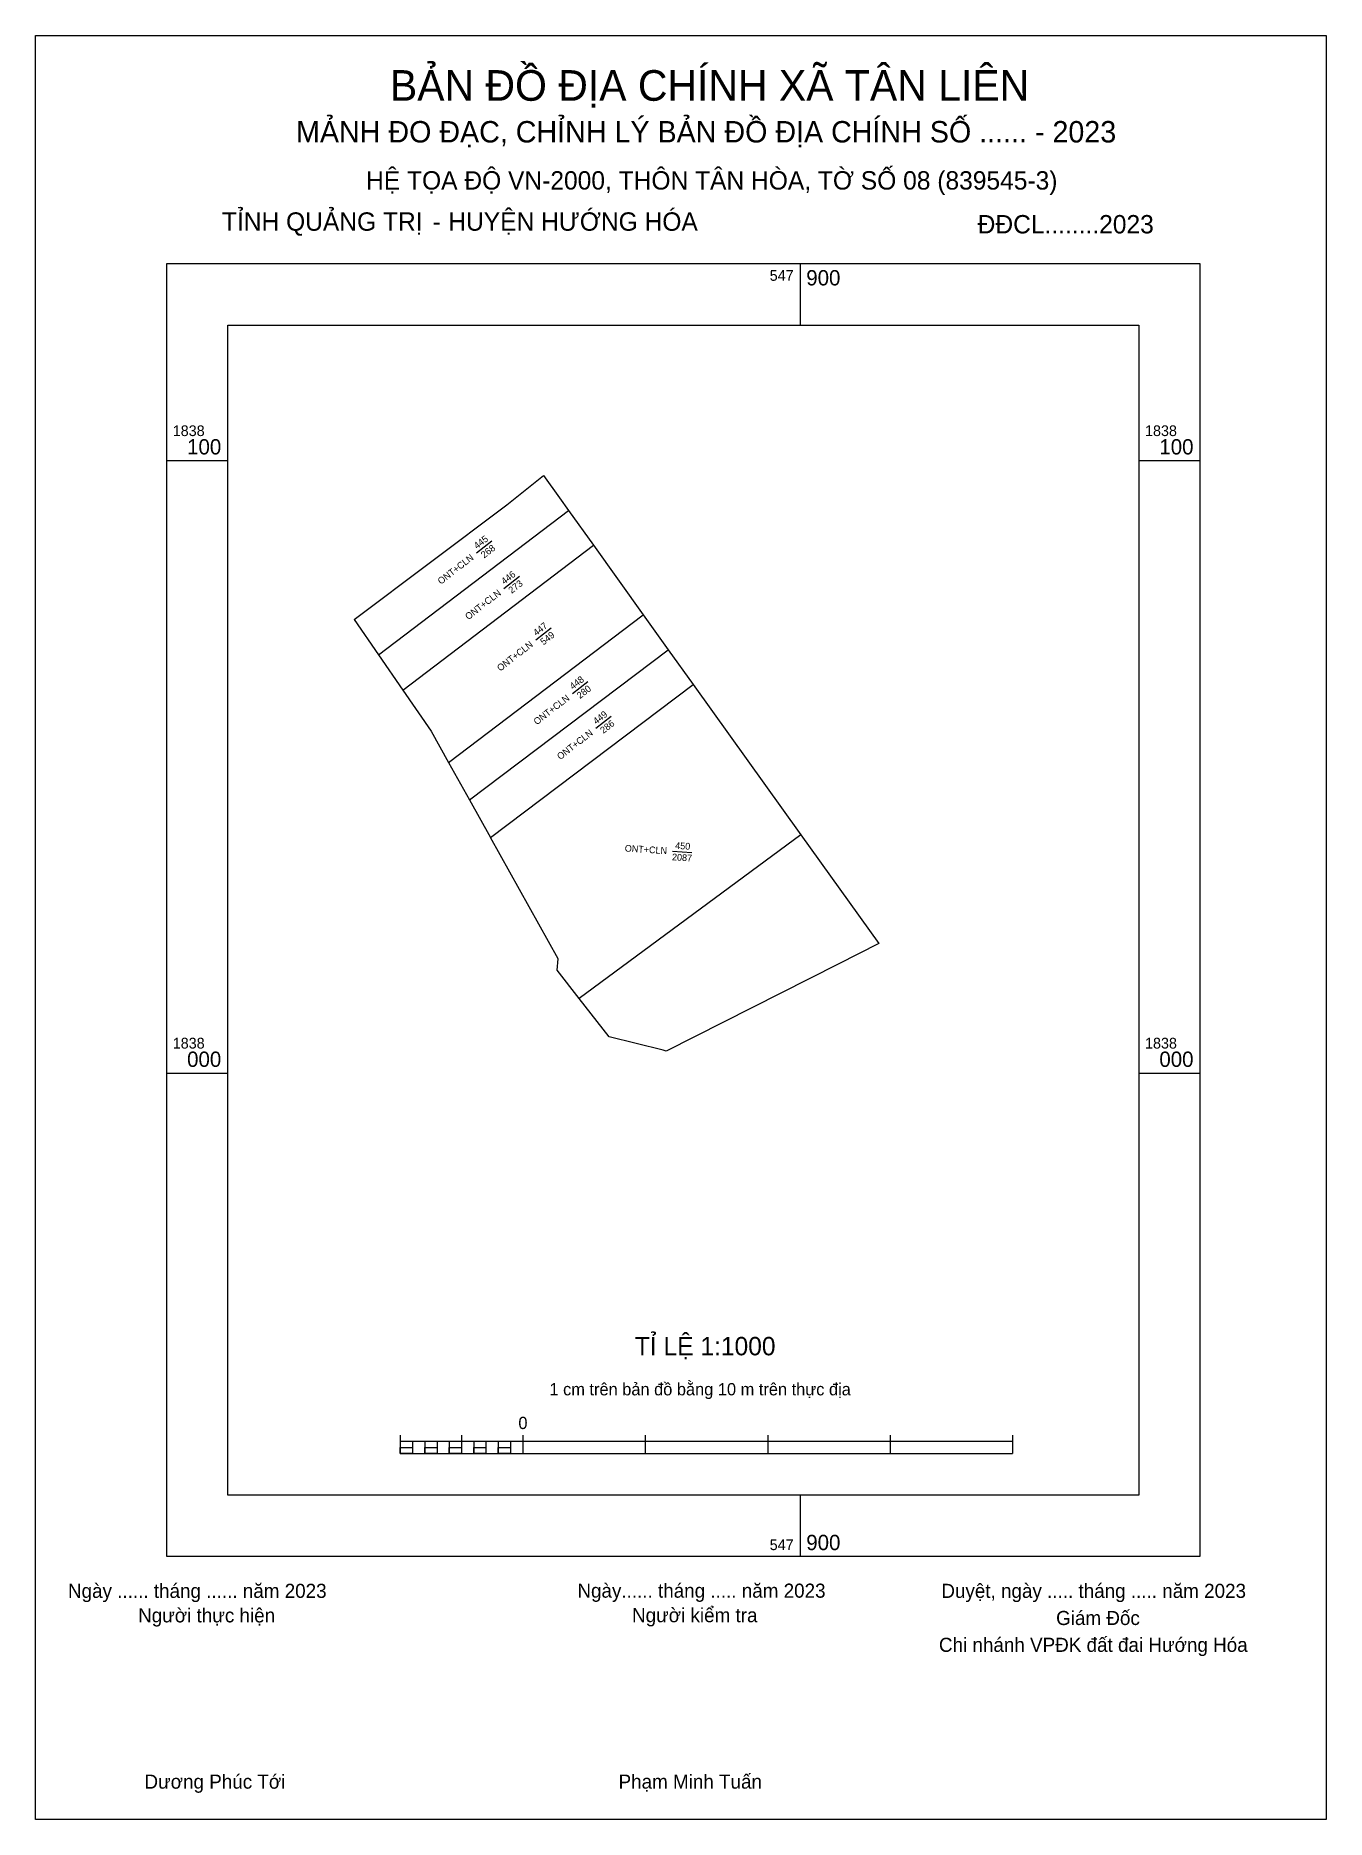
# Model space of a CAD drawing. Extents: x 547775 to 547986, y 1837878 to 1838169.
import ezdxf

# ---------------------------------------------------------------- set-up
doc = ezdxf.new("R2010")
doc.units = 0
for name, color, linetype in [('Level 1', 7, 'Continuous'), ('Level 10', 7, 'Continuous'), ('Level 13', 7, 'Continuous'), ('Level 2', 7, 'Continuous'), ('Level 5', 7, 'Continuous'), ('Level 6', 7, 'Continuous'), ('Level 62', 7, 'Continuous'), ('Level 63', 7, 'Continuous'), ('Level 9', 7, 'Continuous')]:
    doc.layers.add(name, color=color, linetype=linetype)

msp = doc.modelspace()

# ---------------------------------------------------------------- linework, layer by layer
at = {"layer": 'Level 1'}
for p, q in [((547775.16, 1838169.38), (547775.16, 1838169.38)), ((547985.93, 1837878.14), (547985.93, 1837878.14))]:
    msp.add_line(p, q, dxfattribs=at)
at = {"layer": 'Level 10'}
for p, q in [((547852.13, 1838092.76), (547858.07, 1838097.56)), ((547858.07, 1838097.56), (547860.69, 1838093.9)), ((547827.19, 1838074.06), (547852.13, 1838092.76)), ((547831.15, 1838068.29), (547862.15, 1838091.87)), ((547860.69, 1838093.9), (547862.15, 1838091.87)), ((547862.15, 1838091.87), (547866.23, 1838086.18)), ((547835.12, 1838062.52), (547866.23, 1838086.18)), ((547866.23, 1838086.18), (547874.39, 1838074.81)), ((547827.19, 1838074.06), (547831.15, 1838068.29)), ((547842.59, 1838050.69), (547874.39, 1838074.81)), ((547874.39, 1838074.81), (547878.46, 1838069.12)), ((547831.15, 1838068.29), (547835.12, 1838062.52)), ((547846.01, 1838044.58), (547878.46, 1838069.12)), ((547878.46, 1838069.12), (547882.54, 1838063.43)), ((547835.12, 1838062.52), (547839.73, 1838055.81)), ((547839.73, 1838055.81), (547842.59, 1838050.69)), ((547842.59, 1838050.69), (547846.01, 1838044.58)), ((547846.01, 1838044.58), (547849.42, 1838038.47))]:
    msp.add_line(p, q, dxfattribs=at)
msp.add_lwpolyline([(547860.34, 1838016.78), (547860.51, 1838018.64), (547849.42, 1838038.47), (547882.54, 1838063.43), (547900.12, 1838038.91), (547912.87, 1838021.13), (547906.22, 1838017.77), (547878.14, 1838003.58), (547877.61, 1838003.71), (547868.8, 1838005.9), (547863.94, 1838012.15)], close=True, dxfattribs=at)
at = {"layer": 'Level 2'}
msp.add_lwpolyline([(547775.16, 1838169.38), (547985.92, 1838169.38), (547985.92, 1837878.14), (547775.16, 1837878.14)], close=True, dxfattribs=at)
at = {"layer": 'Level 5'}
msp.add_line((547900.12, 1838038.91), (547863.94, 1838012.15), dxfattribs=at)
at = {"layer": 'Level 62'}
msp.add_lwpolyline([(547806.55, 1838122.1), (547955.32, 1838122.1), (547955.32, 1837931.1), (547806.55, 1837931.1)], close=True, dxfattribs=at)
at = {"layer": 'Level 63'}
for p, q in [((547775.16, 1838164.38), (547775.16, 1838169.38)), ((547775.16, 1838169.38), (547780.16, 1838169.38)), ((547775.16, 1838164.38), (547775.16, 1838169.38)), ((547775.16, 1838169.38), (547780.16, 1838169.38)), ((547980.92, 1838169.38), (547985.92, 1838169.38)), ((547980.92, 1838169.38), (547985.92, 1838169.38)), ((547985.92, 1838169.38), (547985.92, 1838164.38)), ((547985.92, 1838169.38), (547985.92, 1838164.38)), ((547775.16, 1838164.38), (547775.16, 1838164.38)), ((547775.16, 1838164.38), (547775.16, 1838164.38)), ((547900, 1838132.1), (547900, 1838122.1)), ((547796.55, 1838100), (547806.55, 1838100)), ((547955.32, 1838100), (547965.32, 1838100)), ((547796.55, 1838000), (547806.55, 1838000)), ((547955.32, 1838000), (547965.32, 1838000)), ((547834.7, 1837940.87), (547834.7, 1837937.87)), ((547834.7, 1837939.87), (547934.7, 1837939.87)), ((547836.7, 1837939.87), (547836.7, 1837937.87)), ((547838.7, 1837939.87), (547838.7, 1837937.87)), ((547840.7, 1837939.87), (547840.7, 1837937.87)), ((547842.7, 1837939.87), (547842.7, 1837937.87)), ((547844.7, 1837940.87), (547844.7, 1837937.87)), ((547844.7, 1837939.87), (547844.7, 1837937.87)), ((547846.7, 1837939.87), (547846.7, 1837937.87)), ((547848.7, 1837939.87), (547848.7, 1837937.87)), ((547850.7, 1837939.87), (547850.7, 1837937.87)), ((547852.7, 1837939.87), (547852.7, 1837937.87)), ((547854.7, 1837940.87), (547854.7, 1837937.87)), ((547854.7, 1837939.87), (547854.7, 1837937.87)), ((547874.7, 1837940.87), (547874.7, 1837937.87)), ((547894.7, 1837940.87), (547894.7, 1837937.87)), ((547914.7, 1837940.87), (547914.7, 1837937.87)), ((547934.7, 1837940.87), (547934.7, 1837937.87)), ((547834.7, 1837937.87), (547934.7, 1837937.87)), ((547900, 1837931.1), (547900, 1837921.1)), ((547775.16, 1837878.14), (547775.16, 1837883.14)), ((547775.16, 1837878.14), (547775.16, 1837883.14)), ((547985.92, 1837883.14), (547985.92, 1837878.14)), ((547985.92, 1837883.14), (547985.92, 1837878.14)), ((547780.16, 1837878.14), (547775.16, 1837878.14)), ((547780.16, 1837878.14), (547775.16, 1837878.14)), ((547985.92, 1837878.14), (547980.92, 1837878.14)), ((547985.92, 1837878.14), (547980.92, 1837878.14))]:
    msp.add_line(p, q, dxfattribs=at)
for points in [[(547796.55, 1838132.1), (547796.55, 1837921.1), (547965.32, 1837921.1), (547965.32, 1838132.1)], [(547834.7, 1837938.87), (547836.7, 1837938.87), (547836.7, 1837937.87), (547834.7, 1837937.87)], [(547834.7, 1837938.87), (547836.7, 1837938.87), (547836.7, 1837937.87), (547834.7, 1837937.87)], [(547838.7, 1837938.87), (547840.7, 1837938.87), (547840.7, 1837937.87), (547838.7, 1837937.87)], [(547842.7, 1837938.87), (547844.7, 1837938.87), (547844.7, 1837937.87), (547842.7, 1837937.87)], [(547846.7, 1837938.87), (547848.7, 1837938.87), (547848.7, 1837937.87), (547846.7, 1837937.87)], [(547850.7, 1837938.87), (547852.7, 1837938.87), (547852.7, 1837937.87), (547850.7, 1837937.87)]]:
    msp.add_lwpolyline(points, close=True, dxfattribs=at)
at = {"layer": 'Level 9'}
for p, q in [((547847.15, 1838084.92), (547849.67, 1838086.88)), ((547851.62, 1838079.14), (547854.15, 1838081.1)), ((547856.84, 1838070.74), (547859.36, 1838072.71)), ((547862.8, 1838061.98), (547865.33, 1838063.94)), ((547866.62, 1838056.29), (547869.15, 1838058.25)), ((547879.13, 1838036.23), (547882.33, 1838036.03))]:
    msp.add_line(p, q, dxfattribs=at)

# ---------------------------------------------------------------- texts
at = {"layer": 'Level 13'}
for s, rotation, p in [('445', 37.8633, (547847.24, 1838085.5)), ('268', 37.8633, (547848.4, 1838084)), ('ONT+CLN', 37.8633, (547841.34, 1838079.71)), ('446', 37.8633, (547851.7, 1838079.7)), ('273', 37.8633, (547852.89, 1838078.23)), ('ONT+CLN', 37.8633, (547845.82, 1838073.93)), ('447', 37.8633, (547856.92, 1838071.31)), ('549', 37.8633, (547858.09, 1838069.81)), ('ONT+CLN', 37.8633, (547851.03, 1838065.53)), ('448', 37.8633, (547862.89, 1838062.55)), ('280', 37.8633, (547864.05, 1838061.04)), ('ONT+CLN', 37.8633, (547857, 1838056.77)), ('449', 37.8633, (547866.71, 1838056.86)), ('286', 37.8633, (547867.87, 1838055.36)), ('ONT+CLN', 37.8633, (547860.82, 1838051.08)), ('ONT+CLN', 356.4074, (547871.34, 1838036.17)), ('2087', 356.4074, (547879.05, 1838034.74)), ('450', 356.4074, (547879.57, 1838036.61))]:
    msp.add_text(s, height=1.1, rotation=rotation, dxfattribs=at).set_placement(p)
at = {"layer": 'Level 6'}
for s, p in [('HỆ TỌA ÐỘ VN-2000, THÔN TÂN HÒA, TỜ SỐ 08 (839545-3)', (547829.12, 1838144.25)), ('TỈ LỆ 1:1000', (547873.01, 1837953.91))]:
    msp.add_text(s, height=3, dxfattribs=at).set_placement(p)
at = {"layer": 'Level 63'}
for s, height, p in [('BẢN ĐỒ ĐỊA CHÍNH XÃ TÂN LIÊN', 5, (547833.01, 1838158.75)), ('MẢNH ĐO ĐẠC, CHỈNH LÝ BẢN ĐỒ ÐỊA CHÍNH SỐ ...... - 2023', 3.5, (547817.68, 1838151.94)), ('TỈNH QUẢNG TRỊ', 3, (547805.58, 1838137.53)), (' HUYỆN HƯỚNG HÓA', 3, (547841.43, 1838137.53)), ('-', 3, (547839.96, 1838137.53)), ('ĐĐCL........2023', 3, (547928.99, 1838137.09)), ('547', 1.75, (547895.03, 1838129.35)), ('900', 2.5, (547901, 1838128.6)), ('1838', 1.75, (547797.55, 1838104)), ('1838', 1.75, (547956.32, 1838104)), ('100', 2.5, (547799.89, 1838101)), ('100', 2.5, (547958.66, 1838101)), ('1838', 1.75, (547797.55, 1838004)), ('1838', 1.75, (547956.32, 1838004)), ('000', 2.5, (547799.89, 1838001)), ('000', 2.5, (547958.66, 1838001)), ('1 cm trên bản đồ bằng 10 m trên thực địa', 2, (547859.06, 1837947.37)), ('0', 2, (547853.99, 1837941.87)), ('547', 1.75, (547895.03, 1837922.1)), ('900', 2.5, (547901, 1837922.1)), ('Ngày ...... tháng ...... năm 2023', 2.3, (547780.44, 1837914.3)), ('Ngày...... tháng ..... năm 2023', 2.3, (547863.63, 1837914.33)), ('Duyệt, ngày ..... tháng ..... năm 2023', 2.3, (547923.06, 1837914.3)), ('Người thực hiện', 2.3, (547791.89, 1837910.3)), ('Người kiểm tra', 2.3, (547872.55, 1837910.33)), ('Giám Đốc', 2.3, (547941.8, 1837909.87)), ('Chi nhánh VPĐK đất đai Hướng Hóa', 2.3, (547922.67, 1837905.49)), ('Dương Phúc Tới', 2.3, (547792.93, 1837883.15)), ('Phạm Minh Tuấn', 2.3, (547870.35, 1837883.15))]:
    msp.add_text(s, height=height, dxfattribs=at).set_placement(p)

doc.saveas('drawing.dxf')
